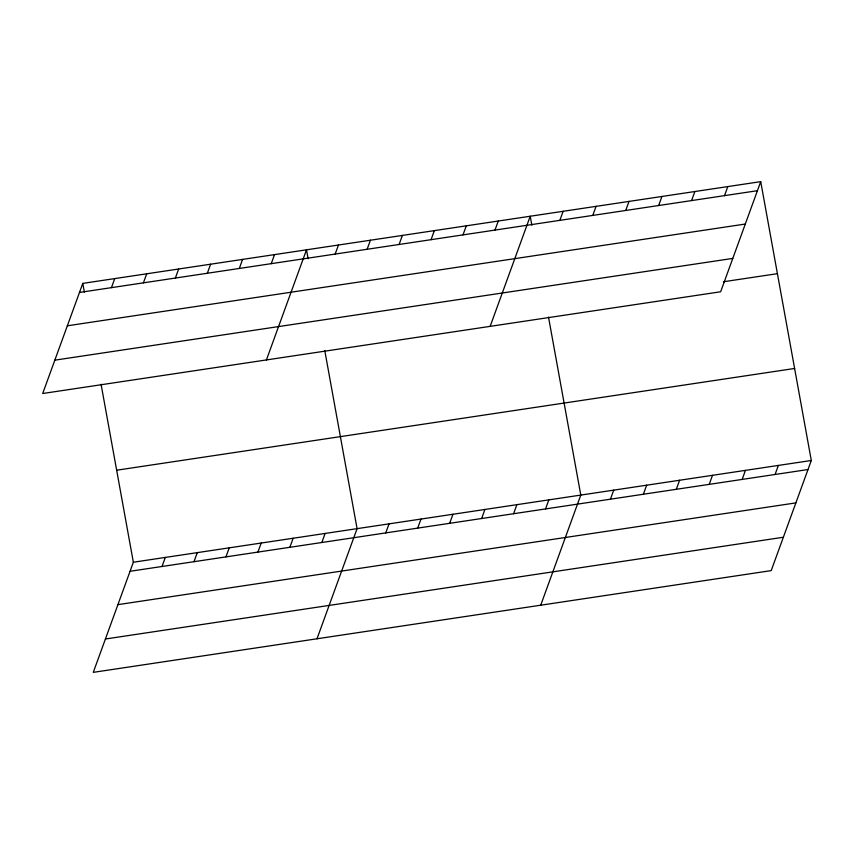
<?xml version="1.0" encoding="UTF-8"?>
<svg xmlns="http://www.w3.org/2000/svg" width="854" height="854" viewBox="0 0 854 854"><rect width="100%" height="100%" fill="white"/><g stroke="black" fill="none" stroke-linecap="round" stroke-linejoin="round"><path stroke-width="1.28" d="M82.785 283.389L42.7 393.513L720.648 291.769L760.722 181.646L82.785 283.389L84.407 292.335M111.447 287.649L114.746 278.596M143.408 282.855L146.707 273.803M175.369 278.052L178.657 268.999M207.33 273.259L210.618 264.206M239.291 268.466L242.579 259.413M101.071 384.257L133.352 562.231L93.278 672.354L771.215 570.611L811.3 460.487L760.722 181.646M271.252 263.662L274.54 254.609M162.025 566.49L165.313 557.438M266.416 359.94L306.501 249.816L308.123 258.762M193.986 561.686L197.274 552.634M335.163 254.076L338.462 245.023M225.947 556.893L229.235 547.841M367.124 249.272L370.422 240.22M257.908 552.1L261.196 543.048M399.085 244.479L402.383 235.426M289.858 547.297L293.157 538.244M431.046 239.686L434.344 230.633M321.819 542.503L325.118 533.451M463.007 234.882L466.305 225.83M316.994 638.781L357.079 528.658L324.798 350.684M494.968 230.089L498.266 221.037M385.741 532.907L389.04 523.854M490.143 326.367L530.227 216.243L531.85 225.189M417.702 528.114L421.001 519.061M449.663 523.321L452.962 514.268M559.861 220.353L563.149 211.301M481.624 518.517L484.923 509.464M592.783 215.411L596.081 206.358M513.585 513.724L516.883 504.671M625.715 210.468L629.014 201.416M545.546 508.931L548.844 499.878M658.647 205.526L661.935 196.473M540.721 605.198L580.795 495.074L548.514 317.101M691.569 200.583L694.868 191.531M610.429 499.184L613.727 490.132M724.502 195.641L727.8 186.588M643.361 494.242L646.659 485.189M676.293 489.299L679.581 480.247M709.215 484.357L712.514 475.315M742.147 479.414L745.446 470.373M775.08 474.482L778.368 465.43M79.486 292.442L757.434 190.698M67.349 325.801L745.286 224.047M54.837 360.164L732.785 258.41M723.413 281.767L777.418 273.664M116.667 470.212L794.615 368.469M133.352 562.231L811.3 460.487M130.064 571.283L808.001 469.54M117.927 604.643L795.864 502.889M105.416 639.005L783.364 537.251"/></g></svg>
